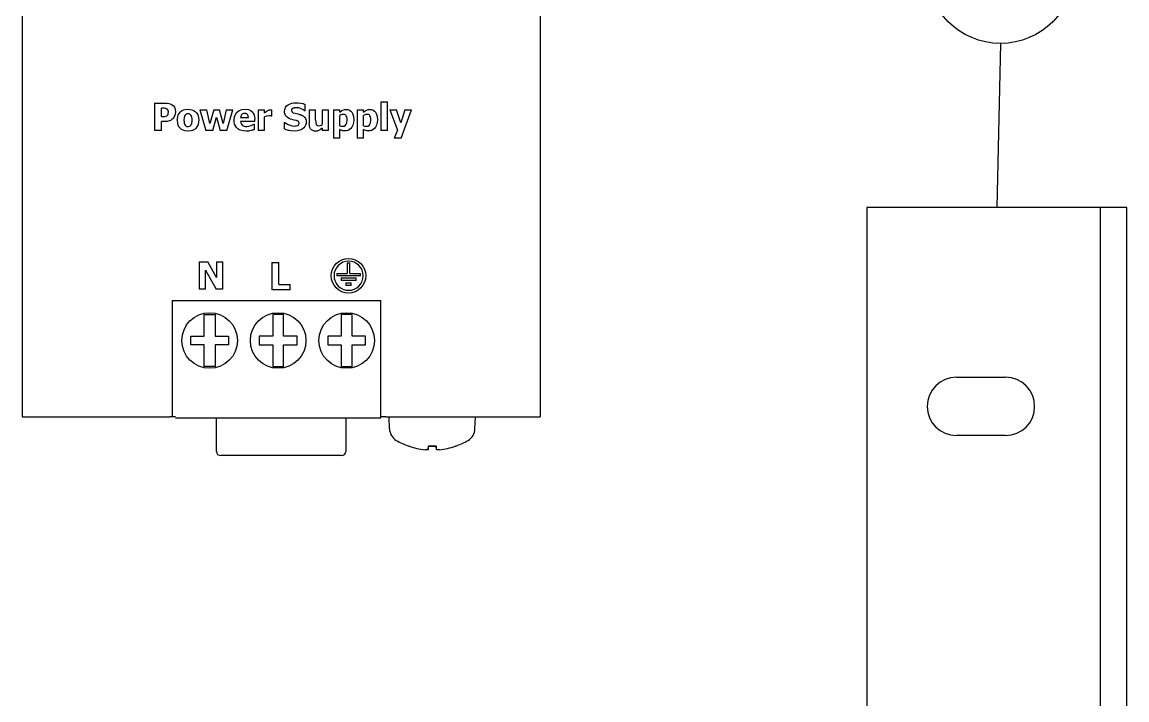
# Model space of a CAD drawing. Header units: inches. Extents: x -38 to 199, y -310 to 64.
# Drawn here: x 43.913 to 48.644, y -58.345 to -55.443 of the extents above; entities that cross this region are included whole.
import ezdxf

# ---------------------------------------------------------------- set-up
doc = ezdxf.new("R2010")
doc.units = ezdxf.units.IN
doc.header["$MEASUREMENT"] = 0

msp = doc.modelspace()

# ---------------------------------------------------------------- linework, layer by layer
at = {"linetype": 'ByBlock', "lineweight": -2}
for p, q in [((43.91251, -51.46108), (43.91251, -57.07215)), ((46.13138, -51.46108), (46.13138, -57.07215)), ((45.44927, -55.7845), (45.44927, -55.90715)), ((45.44927, -55.7845), (45.47686, -55.7845)), ((45.47686, -55.90715), (45.47686, -55.7845)), ((44.47941, -55.78973), (44.52498, -55.78973)), ((44.47941, -55.78973), (44.47941, -55.90715)), ((44.5089, -55.84682), (44.5089, -55.81162)), ((44.51309, -55.81162), (44.5089, -55.81162)), ((44.67408, -55.81856), (44.69977, -55.90715)), ((44.67408, -55.81856), (44.7031, -55.81856)), ((44.71671, -55.87718), (44.7031, -55.81856)), ((44.73346, -55.81856), (44.71671, -55.87718)), ((44.73346, -55.81856), (44.75791, -55.81856)), ((44.7737, -55.87718), (44.75791, -55.81856)), ((44.78712, -55.81856), (44.7737, -55.87718)), ((44.78712, -55.81856), (44.81548, -55.81856)), ((44.78959, -55.90715), (44.81548, -55.81856)), ((44.92309, -55.81856), (44.95068, -55.81856)), ((44.92309, -55.81856), (44.92309, -55.90715)), ((44.95068, -55.83131), (44.95068, -55.81856)), ((44.98256, -55.84473), (44.98256, -55.81856)), ((45.12452, -55.82237), (45.12195, -55.82237)), ((45.12452, -55.82237), (45.12452, -55.79554)), ((45.14203, -55.81856), (45.16981, -55.81856)), ((45.14203, -55.81856), (45.14203, -55.87623)), ((45.16981, -55.86252), (45.16981, -55.81856)), ((45.19731, -55.81856), (45.19731, -55.88136)), ((45.19731, -55.81856), (45.22491, -55.81856)), ((45.22491, -55.90715), (45.22491, -55.81856)), ((45.24603, -55.81856), (45.27362, -55.81856)), ((45.24603, -55.81856), (45.24603, -55.9396)), ((45.27362, -55.82789), (45.27362, -55.81856)), ((45.34765, -55.81856), (45.37524, -55.81856)), ((45.34765, -55.81856), (45.34765, -55.9396)), ((45.37524, -55.82789), (45.37524, -55.81856)), ((45.48723, -55.81856), (45.51616, -55.81856)), ((45.48723, -55.81856), (45.51968, -55.90496)), ((45.53481, -55.87413), (45.51616, -55.81856)), ((45.55222, -55.81856), (45.53481, -55.87413)), ((45.53595, -55.9396), (45.58058, -55.81856)), ((45.55222, -55.81856), (45.58058, -55.81856)), ((44.5089, -55.84682), (44.511, -55.84682)), ((44.52432, -55.86871), (44.5089, -55.86871)), ((44.5089, -55.90715), (44.5089, -55.86871)), ((44.72908, -55.90715), (44.74468, -55.84987)), ((44.74468, -55.84987), (44.76029, -55.90715)), ((44.84821, -55.85149), (44.8817, -55.85149)), ((44.90891, -55.86814), (44.8483, -55.86814)), ((44.90435, -55.87937), (44.9073, -55.87937)), ((44.9073, -55.9022), (44.9073, -55.87937)), ((44.90891, -55.86814), (44.90891, -55.85815)), ((44.95068, -55.90715), (44.95068, -55.84787)), ((44.98256, -55.84473), (44.98028, -55.84473)), ((45.03565, -55.87223), (45.03565, -55.9002)), ((45.03565, -55.87223), (45.03832, -55.87223)), ((45.27362, -55.88688), (45.27362, -55.84245)), ((45.37524, -55.88688), (45.37524, -55.84245)), ((44.5089, -55.90715), (44.47941, -55.90715)), ((44.72908, -55.90715), (44.69977, -55.90715)), ((44.78959, -55.90715), (44.76029, -55.90715)), ((44.95068, -55.90715), (44.92309, -55.90715)), ((45.19731, -55.89735), (45.19731, -55.90715)), ((45.22491, -55.90715), (45.19731, -55.90715)), ((45.27362, -55.9396), (45.27362, -55.90268)), ((45.37524, -55.9396), (45.37524, -55.90268)), ((45.47686, -55.90715), (45.44927, -55.90715)), ((45.51968, -55.90496), (45.50626, -55.9396)), ((45.27362, -55.9396), (45.24603, -55.9396)), ((45.37524, -55.9396), (45.34765, -55.9396)), ((45.53595, -55.9396), (45.50626, -55.9396)), ((44.67155, -56.4692), (44.7077, -56.4692)), ((44.67155, -56.4692), (44.67155, -56.58662)), ((44.74519, -56.53647), (44.7077, -56.4692)), ((44.74519, -56.4692), (44.74519, -56.53647)), ((44.74519, -56.4692), (44.77212, -56.4692)), ((44.77212, -56.58662), (44.77212, -56.4692)), ((44.9821, -56.47166), (44.9821, -56.58907)), ((44.9821, -56.47166), (45.0116, -56.47166)), ((45.0116, -56.56671), (45.0116, -56.47166)), ((45.30508, -56.47327), (45.31664, -56.47327)), ((45.30508, -56.47327), (45.30508, -56.5195)), ((45.31664, -56.5195), (45.31664, -56.47327)), ((44.69847, -56.58662), (44.69847, -56.50479)), ((44.69847, -56.50479), (44.74377, -56.58662)), ((45.26001, -56.5195), (45.30508, -56.5195)), ((45.26001, -56.5195), (45.26001, -56.52875)), ((45.36171, -56.52875), (45.26001, -56.52875)), ((45.2785, -56.53799), (45.2785, -56.54955)), ((45.2785, -56.53799), (45.34322, -56.53799)), ((45.31664, -56.5195), (45.36171, -56.5195)), ((45.34322, -56.54955), (45.34322, -56.53799)), ((45.36171, -56.52875), (45.36171, -56.5195)), ((44.69847, -56.58662), (44.67155, -56.58662)), ((44.77212, -56.58662), (44.74377, -56.58662)), ((45.06041, -56.58907), (44.9821, -56.58907)), ((45.0116, -56.56671), (45.06041, -56.56671)), ((45.06041, -56.58907), (45.06041, -56.56671)), ((45.34322, -56.54955), (45.2785, -56.54955)), ((45.2993, -56.55879), (45.2993, -56.57035)), ((45.2993, -56.55879), (45.32241, -56.55879)), ((45.32241, -56.57035), (45.2993, -56.57035)), ((45.32241, -56.57035), (45.32241, -56.55879)), ((44.55506, -56.63507), (44.55506, -57.13265)), ((45.44954, -56.64893), (45.44954, -56.63507)), ((45.44954, -56.95865), (45.44954, -56.64893)), ((44.69258, -56.78761), (44.69258, -56.69516)), ((44.69258, -56.69516), (44.73881, -56.69516)), ((44.73881, -56.69516), (44.73881, -56.78761)), ((44.98612, -56.69516), (44.98612, -56.78761)), ((45.03234, -56.69516), (44.98612, -56.69516)), ((45.03234, -56.78761), (45.03234, -56.69516)), ((45.27966, -56.69516), (45.27966, -56.78761)), ((45.32588, -56.69516), (45.27966, -56.69516)), ((45.32588, -56.78761), (45.32588, -56.69516)), ((44.6348, -56.78761), (44.69258, -56.78761)), ((44.6348, -56.82459), (44.6348, -56.78761)), ((44.69258, -56.82459), (44.6348, -56.82459)), ((44.69258, -56.91705), (44.69258, -56.82459)), ((44.73881, -56.78761), (44.79659, -56.78761)), ((44.73881, -56.82459), (44.73881, -56.91705)), ((44.79659, -56.82459), (44.73881, -56.82459)), ((44.79659, -56.78761), (44.79659, -56.82459)), ((44.98612, -56.78761), (44.92833, -56.78761)), ((44.92833, -56.78761), (44.92833, -56.82459)), ((44.92833, -56.82459), (44.98612, -56.82459)), ((44.98612, -56.82459), (44.98612, -56.91705)), ((45.09013, -56.78761), (45.03234, -56.78761)), ((45.03234, -56.91705), (45.03234, -56.82459)), ((45.03234, -56.82459), (45.09013, -56.82459)), ((45.09013, -56.82459), (45.09013, -56.78761)), ((45.27966, -56.78761), (45.22187, -56.78761)), ((45.22187, -56.78761), (45.22187, -56.82459)), ((45.22187, -56.82459), (45.27966, -56.82459)), ((45.27966, -56.82459), (45.27966, -56.91705)), ((45.38366, -56.78761), (45.32588, -56.78761)), ((45.32588, -56.91705), (45.32588, -56.82459)), ((45.32588, -56.82459), (45.38366, -56.82459)), ((45.38366, -56.82459), (45.38366, -56.78761)), ((44.73881, -56.91705), (44.69258, -56.91705)), ((44.98612, -56.91705), (45.03234, -56.91705)), ((45.27966, -56.91705), (45.32588, -56.91705)), ((45.44954, -57.12275), (45.44954, -56.95865)), ((43.91251, -57.07215), (43.91251, -57.13265)), ((46.13138, -57.07215), (46.13138, -57.13265)), ((43.91251, -57.13265), (44.54581, -57.13265)), ((44.56892, -57.13265), (44.54581, -57.13265)), ((44.56892, -57.13662), (45.44954, -57.13662)), ((44.74461, -57.28057), (44.74461, -57.13662)), ((45.29932, -57.13662), (45.29932, -57.28057)), ((45.44954, -57.13662), (45.44954, -57.12275)), ((45.47034, -57.13265), (45.44954, -57.13265)), ((45.47034, -57.13265), (46.13138, -57.13265)), ((45.486, -57.18407), (45.48421, -57.13265)), ((45.85222, -57.18407), (45.85402, -57.13265)), ((45.28083, -57.29906), (44.7631, -57.29906)), ((45.57008, -57.25861), (45.56852, -57.25861)), ((45.57109, -57.25905), (45.57136, -57.25905)), ((45.65144, -57.27384), (45.65273, -57.25905)), ((45.65144, -57.27387), (45.65273, -57.25905)), ((45.65144, -57.27384), (45.65144, -57.27387)), ((45.68676, -57.25861), (45.65146, -57.25861)), ((45.65147, -57.25906), (45.65146, -57.25861)), ((45.65147, -57.25905), (45.68675, -57.25905)), ((45.68679, -57.27384), (45.68549, -57.25905)), ((45.68679, -57.27387), (45.68549, -57.25905)), ((45.68676, -57.25861), (45.68675, -57.25905)), ((45.76687, -57.25905), (45.76713, -57.25905)), ((45.7697, -57.25861), (45.76814, -57.25861))]:
    msp.add_line(p, q, dxfattribs=at)
for p, q in [((48.10299, -55.5339), (48.08712, -56.23667)), ((47.9145, -56.96309), (48.12432, -56.96309)), ((48.12432, -57.21309), (47.9145, -57.21309))]:
    msp.add_line(p, q)
at = {"color": 0, "linetype": 'ByBlock', "lineweight": -2}
msp.add_line((44.55506, -56.63507), (45.44954, -56.63507), dxfattribs=at)
at = {"linetype": 'ByBlock', "lineweight": -2, "flags": 128}
for points in [[(45.03632, -55.82456), (45.0373, -55.81624), (45.04046, -55.80846), (45.04561, -55.80184), (45.05234, -55.79642), (45.05998, -55.79234), (45.06808, -55.78962), (45.07654, -55.7881), (45.08513, -55.78764)], [(45.08513, -55.78764), (45.09489, -55.78811), (45.10456, -55.7895), (45.11443, -55.79188), (45.12452, -55.79554)], [(44.53145, -55.814), (44.52243, -55.81183), (44.51309, -55.81162)], [(44.52498, -55.78973), (44.5334, -55.7901), (44.54172, -55.79141), (44.54927, -55.79389), (44.55581, -55.79744)], [(44.53945, -55.82751), (44.53865, -55.82216), (44.53634, -55.81788), (44.53145, -55.814)], [(44.53431, -55.84207), (44.53754, -55.83801), (44.53812, -55.83677), (44.53878, -55.83463), (44.53945, -55.82751)], [(44.55581, -55.79744), (44.561, -55.80184), (44.56512, -55.80741), (44.56696, -55.81117), (44.5685, -55.81596), (44.5697, -55.82675)], [(44.5697, -55.82675), (44.56829, -55.83837), (44.56734, -55.84162), (44.56564, -55.84591), (44.55962, -55.85472)], [(44.57741, -55.8629), (44.57781, -55.85518), (44.57913, -55.84757), (44.58157, -55.84025), (44.58521, -55.83356), (44.59014, -55.82761), (44.59363, -55.82456), (44.59823, -55.82154), (44.604, -55.8189), (44.61023, -55.8171), (44.62318, -55.81581)], [(44.62318, -55.8356), (44.61838, -55.83612), (44.616, -55.83689), (44.61359, -55.83834), (44.6109, -55.84112)], [(44.62318, -55.81581), (44.63118, -55.81627), (44.63903, -55.81783), (44.64646, -55.82069), (44.65307, -55.8249), (44.65897, -55.83075), (44.66186, -55.83484), (44.66451, -55.83986), (44.66787, -55.85113), (44.66885, -55.8629)], [(44.63574, -55.8415), (44.6329, -55.8385), (44.63079, -55.83716), (44.62754, -55.83605), (44.62318, -55.8356)], [(44.82071, -55.86338), (44.82239, -55.84863), (44.82472, -55.84158), (44.82815, -55.83508), (44.83269, -55.82926), (44.83576, -55.82629), (44.84023, -55.82295), (44.8463, -55.81977), (44.85333, -55.81745), (44.86809, -55.81581)], [(44.8659, -55.8335), (44.86029, -55.8342), (44.85524, -55.8366), (44.85311, -55.83851), (44.85077, -55.84176), (44.84895, -55.84646), (44.84821, -55.85149)], [(44.8817, -55.85149), (44.88085, -55.84468), (44.87801, -55.83855), (44.8756, -55.83619), (44.87264, -55.8346), (44.8659, -55.8335)], [(44.86809, -55.81581), (44.88226, -55.81745), (44.88893, -55.81982), (44.8949, -55.82341), (44.90021, -55.8286), (44.90285, -55.83239), (44.90522, -55.83709), (44.9081, -55.84741), (44.90891, -55.85815)], [(44.95068, -55.83131), (44.95503, -55.82765), (44.95766, -55.82558), (44.96201, -55.82266)], [(44.96201, -55.82266), (44.96766, -55.82004), (44.97112, -55.81898), (44.97656, -55.81828)], [(44.97656, -55.81828), (44.97903, -55.81835), (44.98256, -55.81856)], [(45.06172, -55.85777), (45.05338, -55.85415), (45.04592, -55.84898), (45.04221, -55.84486), (45.03885, -55.83879), (45.0369, -55.83181), (45.03632, -55.82456)], [(45.07324, -55.81171), (45.06846, -55.81545), (45.06738, -55.81713), (45.06702, -55.81794), (45.06648, -55.82094)], [(45.06648, -55.82094), (45.0671, -55.82458), (45.06912, -55.82764), (45.07098, -55.82903), (45.07409, -55.83052), (45.08199, -55.83284)], [(45.08665, -55.80905), (45.08139, -55.80936), (45.07861, -55.80985), (45.07632, -55.81051), (45.07324, -55.81171)], [(45.08199, -55.83284), (45.09293, -55.83535), (45.0981, -55.83666), (45.10114, -55.83759), (45.10511, -55.83893)], [(45.12195, -55.82237), (45.1153, -55.81757), (45.10803, -55.81378), (45.10185, -55.81142), (45.09801, -55.81036), (45.08665, -55.80905)], [(45.27362, -55.82789), (45.28005, -55.82296), (45.28685, -55.81901), (45.29349, -55.81684), (45.30055, -55.81619)], [(45.30055, -55.81619), (45.30802, -55.817), (45.31502, -55.81967), (45.32093, -55.8242), (45.32562, -55.83033), (45.3291, -55.83764), (45.3313, -55.84545), (45.33281, -55.86167)], [(45.37524, -55.82789), (45.38167, -55.82296), (45.38847, -55.81901), (45.39511, -55.81684), (45.40217, -55.81619)], [(45.40217, -55.81619), (45.40964, -55.817), (45.41664, -55.81967), (45.42255, -55.8242), (45.42724, -55.83033), (45.43072, -55.83764), (45.43292, -55.84545), (45.43443, -55.86167)], [(44.511, -55.84682), (44.51641, -55.84678), (44.51916, -55.84672), (44.52175, -55.84658), (44.52527, -55.84616)], [(44.54515, -55.86481), (44.53783, -55.86718), (44.53339, -55.86807), (44.52954, -55.86851), (44.52432, -55.86871)], [(44.52527, -55.84616), (44.52934, -55.84502), (44.53151, -55.84404), (44.53431, -55.84207)], [(44.55962, -55.85472), (44.55426, -55.85954), (44.55074, -55.86195), (44.54515, -55.86481)], [(44.62318, -55.90991), (44.60891, -55.9083), (44.6021, -55.90605), (44.59586, -55.90271), (44.59036, -55.89827), (44.58742, -55.89507), (44.58412, -55.89039), (44.58104, -55.88413), (44.57892, -55.87726), (44.57741, -55.8629)], [(44.6109, -55.84112), (44.60826, -55.84595), (44.60671, -55.85127), (44.60567, -55.86309)], [(44.60567, -55.86309), (44.60598, -55.87014), (44.6071, -55.87657), (44.61052, -55.88422)], [(44.66885, -55.8629), (44.66718, -55.87795), (44.66484, -55.88514), (44.66135, -55.89174), (44.65663, -55.89763), (44.65327, -55.9007), (44.64871, -55.90384), (44.64288, -55.90663), (44.63649, -55.90854), (44.62318, -55.90991)], [(44.63564, -55.88441), (44.63886, -55.8778), (44.63941, -55.87586), (44.63997, -55.87299), (44.64041, -55.86885), (44.64059, -55.86309)], [(44.64059, -55.86309), (44.64028, -55.85593), (44.63917, -55.84935), (44.63772, -55.84504), (44.63574, -55.8415)], [(44.87257, -55.90953), (44.85946, -55.90859), (44.84681, -55.90528), (44.8413, -55.90268), (44.83686, -55.89982), (44.83052, -55.8939), (44.82597, -55.88719), (44.82289, -55.87962), (44.82121, -55.87159), (44.82071, -55.86338)], [(44.8483, -55.86814), (44.84924, -55.87417), (44.85152, -55.87946), (44.85677, -55.88498)], [(44.8934, -55.88565), (44.89765, -55.88363), (44.8997, -55.88245), (44.90435, -55.87937)], [(44.96905, -55.84359), (44.95969, -55.84495), (44.95068, -55.84787)], [(44.98028, -55.84473), (44.9764, -55.84395), (44.97365, -55.84372), (44.96905, -55.84359)], [(45.03832, -55.87223), (45.04861, -55.87946), (45.05968, -55.88449), (45.06916, -55.887), (45.07837, -55.88783)], [(45.08732, -55.86424), (45.07814, -55.862), (45.07309, -55.86094), (45.06823, -55.85977), (45.06172, -55.85777)], [(45.12918, -55.87042), (45.1286, -55.87732), (45.12674, -55.88398), (45.12351, -55.89009), (45.11908, -55.89541), (45.11241, -55.90073), (45.10219, -55.90566), (45.09041, -55.90844), (45.07828, -55.90924)], [(45.09902, -55.87546), (45.09754, -55.87036), (45.09372, -55.86694), (45.08732, -55.86424)], [(45.0917, -55.88555), (45.09643, -55.88228), (45.0983, -55.87949), (45.09902, -55.87546)], [(45.10511, -55.83893), (45.11208, -55.84199), (45.11847, -55.84611), (45.12336, -55.85098), (45.12603, -55.85521), (45.12848, -55.86262), (45.12918, -55.87042)], [(45.16991, -55.90962), (45.1637, -55.9091), (45.15774, -55.90734), (45.15247, -55.90421), (45.1482, -55.89981), (45.14518, -55.89452), (45.14328, -55.8886), (45.14203, -55.87623)], [(45.16981, -55.86252), (45.17002, -55.87171), (45.17181, -55.88108)], [(45.17181, -55.88108), (45.17423, -55.88422), (45.17712, -55.88586), (45.18313, -55.88669)], [(45.18313, -55.88669), (45.18961, -55.8854), (45.1933, -55.88384), (45.19731, -55.88136)], [(45.28818, -55.83769), (45.28179, -55.83858), (45.27832, -55.83983), (45.27362, -55.84245)], [(45.28475, -55.8886), (45.29202, -55.88752), (45.29817, -55.88374), (45.30095, -55.88001), (45.30317, -55.87438), (45.30455, -55.86224)], [(45.30455, -55.86224), (45.30417, -55.85497), (45.30273, -55.84804), (45.30074, -55.84378), (45.29889, -55.84151), (45.29396, -55.83855), (45.28818, -55.83769)], [(45.33281, -55.86167), (45.33194, -55.87305), (45.329, -55.88399), (45.32458, -55.89249), (45.31993, -55.89826), (45.31481, -55.90274), (45.30889, -55.90615), (45.30235, -55.90821), (45.29551, -55.90886)], [(45.3898, -55.83769), (45.38341, -55.83858), (45.37994, -55.83983), (45.37524, -55.84245)], [(45.38637, -55.8886), (45.39364, -55.88752), (45.39979, -55.88374), (45.40257, -55.88001), (45.40479, -55.87438), (45.40617, -55.86224)], [(45.40617, -55.86224), (45.40579, -55.85497), (45.40435, -55.84804), (45.40236, -55.84378), (45.40051, -55.84151), (45.39558, -55.83855), (45.3898, -55.83769)], [(45.43443, -55.86167), (45.43356, -55.87305), (45.43062, -55.88399), (45.4262, -55.89249), (45.42155, -55.89826), (45.41643, -55.90274), (45.41051, -55.90615), (45.40397, -55.90821), (45.39713, -55.90886)], [(44.61052, -55.88422), (44.61341, -55.88718), (44.61696, -55.88906), (44.62337, -55.89012)], [(44.62337, -55.89012), (44.6302, -55.88866), (44.6332, -55.88692), (44.63564, -55.88441)], [(44.85677, -55.88498), (44.86306, -55.88798), (44.86739, -55.88895), (44.87092, -55.88937), (44.87542, -55.88955)], [(44.8934, -55.90696), (44.88613, -55.90856), (44.88181, -55.90914), (44.87799, -55.90941), (44.87257, -55.90953)], [(44.87542, -55.88955), (44.88414, -55.88865), (44.8934, -55.88565)], [(44.9073, -55.9022), (44.90302, -55.90389), (44.90084, -55.90478), (44.89837, -55.90565), (44.8934, -55.90696)], [(45.07828, -55.90924), (45.06328, -55.9083), (45.05591, -55.90695), (45.05391, -55.90645), (45.04973, -55.9053), (45.04339, -55.90325), (45.03565, -55.9002)], [(45.07837, -55.88783), (45.08374, -55.88744), (45.08672, -55.88701), (45.0917, -55.88555)], [(45.19731, -55.89735), (45.19, -55.90295), (45.1827, -55.90718), (45.17641, -55.90908), (45.16991, -55.90962)], [(45.27362, -55.88688), (45.27757, -55.88807), (45.28, -55.8884), (45.28475, -55.8886)], [(45.29551, -55.90886), (45.28671, -55.90806), (45.28212, -55.90676), (45.27849, -55.90525), (45.27362, -55.90268)], [(45.37524, -55.88688), (45.37919, -55.88807), (45.38162, -55.8884), (45.38637, -55.8886)], [(45.39713, -55.90886), (45.38833, -55.90806), (45.38374, -55.90676), (45.38011, -55.90525), (45.37524, -55.90268)], [(45.31086, -56.60271), (45.2965, -56.60128), (45.28231, -56.59698), (45.26933, -56.58992), (45.25833, -56.58081), (45.24932, -56.56974), (45.24244, -56.55683), (45.23827, -56.54286), (45.2369, -56.52878), (45.23826, -56.5147), (45.24242, -56.50071), (45.2493, -56.48779), (45.25831, -56.4767), (45.26931, -56.46758), (45.28231, -56.46052), (45.2965, -56.45621), (45.31086, -56.45478), (45.32522, -56.45621), (45.33941, -56.46052), (45.3524, -56.46758), (45.36341, -56.4767), (45.37242, -56.48779), (45.3793, -56.50071), (45.38345, -56.5147), (45.38482, -56.52878), (45.38344, -56.54286), (45.37928, -56.55683), (45.3724, -56.56974), (45.36339, -56.58081), (45.35239, -56.58992), (45.3394, -56.59698), (45.32522, -56.60128), (45.31086, -56.60271)], [(45.31086, -56.59115), (45.32297, -56.58995), (45.33494, -56.58632), (45.3459, -56.58036), (45.35518, -56.57267), (45.36278, -56.56333), (45.36859, -56.55244), (45.3721, -56.54065), (45.37326, -56.52877), (45.37211, -56.51689), (45.3686, -56.50509), (45.3628, -56.49419), (45.3552, -56.48483), (45.34591, -56.47713), (45.33495, -56.47118), (45.32297, -56.46754), (45.31086, -56.46634), (45.29874, -56.46754), (45.28677, -56.47118), (45.27581, -56.47713), (45.26652, -56.48483), (45.25892, -56.49419), (45.25311, -56.50509), (45.24961, -56.51689), (45.24845, -56.52877), (45.24961, -56.54065), (45.25313, -56.55244), (45.25893, -56.56333), (45.26653, -56.57267), (45.27581, -56.58036), (45.28677, -56.58632), (45.29874, -56.58995), (45.31086, -56.59115)], [(45.65144, -57.27387), (45.65039, -57.27427), (45.64755, -57.27441), (45.64331, -57.27426), (45.63832, -57.27384)], [(45.69991, -57.27384), (45.69486, -57.27426), (45.69059, -57.27441), (45.68777, -57.27426), (45.68679, -57.27384)]]:
    msp.add_lwpolyline(points, dxfattribs=at)
for points in [[(48.64441, -56.23667), (47.52983, -56.23667), (47.52983, -62.23667), (48.64441, -62.23667)], [(48.64441, -56.23667), (48.52983, -56.23667), (48.52983, -62.23667), (48.64441, -62.23667)]]:
    msp.add_lwpolyline(points, close=True)
msp.add_circle((48.10299, -55.21749), 0.31641)
at = {"linetype": 'ByBlock', "lineweight": -2}
for centre in [(44.71569, -56.8061), (45.00923, -56.8061), (45.30277, -56.8061)]:
    msp.add_circle(centre, 0.11903, dxfattribs=at)
for centre, start, end in [((47.9145, -57.08809), 90, 270), ((48.12432, -57.08809), 270, 90)]:
    msp.add_arc(centre, 0.125, start, end)
for centre, radius, start, end in [((45.54606, -57.18197), 0.06009, 182, 239.20867), ((45.79216, -57.18197), 0.06009, 300.79133, 358), ((45.66911, -56.97548), 0.30047, 239.20867, 250.44085), ((45.66911, -56.97548), 0.30047, 289.55915, 300.79133), ((44.7631, -57.28057), 0.01849, 180, 270), ((45.28083, -57.28057), 0.01849, 270, 0), ((45.57109, -57.25138), 0.00767, 250.44085, 270), ((45.76713, -57.25138), 0.00767, 270, 289.55915)]:
    msp.add_arc(centre, radius, start, end, dxfattribs=at)
for centre, major_axis, ratio, start_param, end_param in [((45.66894, -56.97626), (-0.29337, 0.0643), 0.9960115, 1.4502524, 1.6835778), ((45.67806, -56.97626), (-0.02618, -0.29919), 0.0191029, 5.9477062, 6.1810316), ((45.66016, -56.97626), (0.02618, -0.29919), 0.0191029, 0.1021537, 0.3354791), ((45.66928, -56.97626), (-0.29337, -0.0643), 0.9960115, 1.4580149, 1.6913403)]:
    msp.add_ellipse(centre, major_axis=major_axis, ratio=ratio, start_param=start_param, end_param=end_param, dxfattribs=at)

doc.saveas('drawing.dxf')
